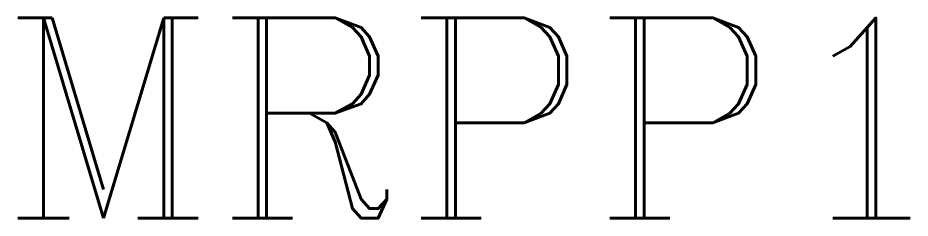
# Model space of a CAD drawing. Header units: inches. Extents: x -6 to 22.4, y -2.5 to 12.4.
# Drawn here: x 5.64 to 22.35, y 0.63 to 4.38 of the extents above; entities that cross this region are included whole.
import ezdxf

# ---------------------------------------------------------------- set-up
doc = ezdxf.new("R2010")
doc.units = ezdxf.units.IN
doc.header["$LTSCALE"] = 48
doc.header["$MEASUREMENT"] = 0

msp = doc.modelspace()

# ---------------------------------------------------------------- texts
at = {"insert": (5.314626204562984, 4.380138080016138), "char_height": 3.75, "width": 10.65285824355316, "attachment_point": 1}
msp.add_mtext('{\\Fcomplex|c0;MRPP1}', dxfattribs=at)

doc.saveas('drawing.dxf')
